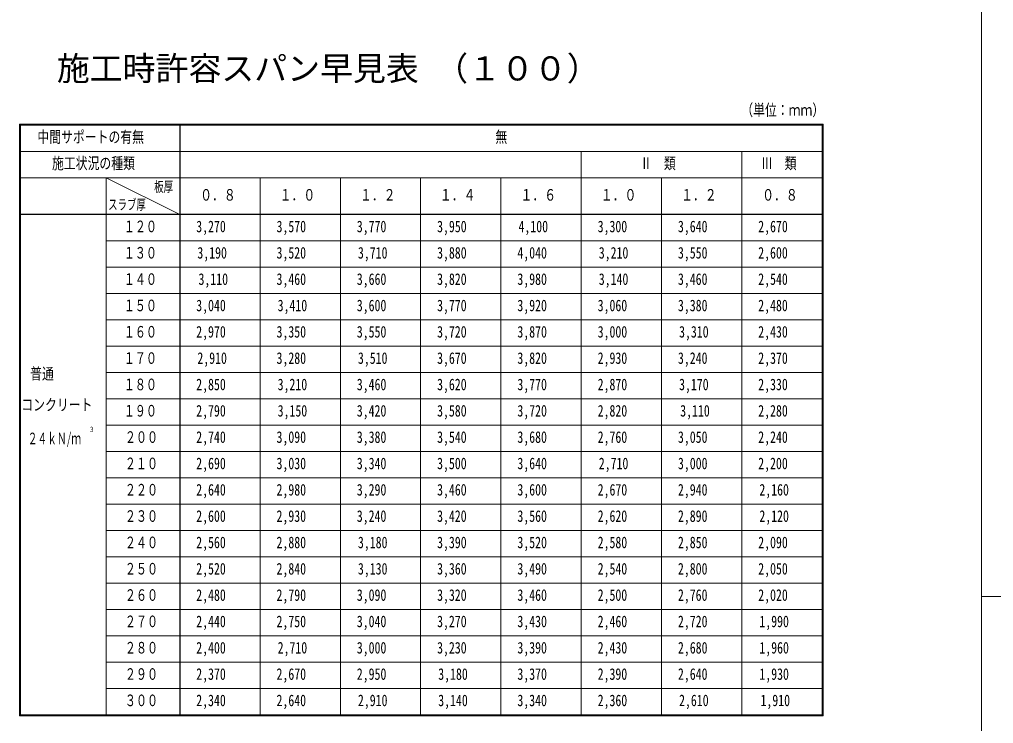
# Model space of a CAD drawing. Units: millimetres, scale not verified. Extents: x -282 to 282, y -197 to 197.
# Drawn here: x -102.2 to 1.4, y -125.1 to -50.3 of the extents above; entities that cross this region are included whole.
import ezdxf
from ezdxf.enums import TextEntityAlignment as Align

# ---------------------------------------------------------------- set-up
doc = ezdxf.new("R2010")
doc.units = ezdxf.units.MM
doc.header["$LTSCALE"] = 0.5
doc.layers.add('0-1_M2-1-0', color=7, linetype='Continuous', lineweight=18)
doc.styles.add('ＭＳ ゴシック', font='')
doc.styles.get('ＭＳ ゴシック').set_extended_font_data('MS Gothic')

msp = doc.modelspace()

# ---------------------------------------------------------------- linework, layer by layer
at = {"layer": '0-1_M2-1-0'}
for p, q in [((0.089, 165.1855), (0.089, -196.9057)), ((-102.2285, -61.3878), (-16.7445, -61.3878)), ((-102.1725, -61.4438), (-16.8005, -61.4438)), ((-102.1165, -124.2198), (-102.1165, -61.4998)), ((-102.1165, -61.4998), (-16.8565, -61.4998)), ((-85.1765, -61.4998), (-85.1765, -124.2198)), ((-85.1205, -61.4998), (-85.1205, -124.2198)), ((-16.8565, -61.4998), (-16.8565, -124.2198)), ((-16.8005, -61.4438), (-16.8005, -124.2758)), ((-16.7445, -61.3878), (-16.7445, -124.3318)), ((-102.1165, -64.2998), (-16.8565, -64.2998)), ((-42.4765, -64.2998), (-42.4765, -124.2198)), ((-25.3965, -64.2998), (-25.3965, -124.2198)), ((-102.1165, -67.0998), (-16.8565, -67.0998)), ((-93.0165, -67.0998), (-93.0165, -124.2198)), ((-85.1765, -71.0198), (-93.0165, -67.0998)), ((-76.6365, -67.0998), (-76.6365, -124.2198)), ((-68.0965, -67.0998), (-68.0965, -124.2198)), ((-59.5565, -67.0998), (-59.5565, -124.2198)), ((-51.0165, -67.0998), (-51.0165, -124.2198)), ((-33.9365, -67.0998), (-33.9365, -124.2198)), ((-102.1165, -70.9638), (-16.8565, -70.9638)), ((-102.1165, -71.0198), (-16.8565, -71.0198)), ((-93.0165, -73.8198), (-16.8565, -73.8198)), ((-93.0165, -76.6198), (-16.8565, -76.6198)), ((-93.0165, -79.4198), (-16.8565, -79.4198)), ((-93.0165, -82.2198), (-16.8565, -82.2198)), ((-93.0165, -85.0198), (-16.8565, -85.0198)), ((-93.0165, -87.8198), (-16.8565, -87.8198)), ((-93.0165, -90.6198), (-16.8565, -90.6198)), ((-93.0165, -93.4198), (-16.8565, -93.4198)), ((-93.0165, -96.2198), (-16.8565, -96.2198)), ((-93.0165, -99.0198), (-16.8565, -99.0198)), ((-93.0165, -101.8198), (-16.8565, -101.8198)), ((-93.0165, -104.6198), (-16.8565, -104.6198)), ((-93.0165, -107.4198), (-16.8565, -107.4198)), ((-93.0165, -110.2198), (-16.8565, -110.2198)), ((0.089, -111.628), (282.2521, -111.628)), ((-93.0165, -113.0198), (-16.8565, -113.0198)), ((-93.0165, -115.8198), (-16.8565, -115.8198)), ((-93.0165, -118.6198), (-16.8565, -118.6198)), ((-93.0165, -121.4198), (-16.8565, -121.4198)), ((-16.8565, -124.2198), (-102.1165, -124.2198))]:
    msp.add_line(p, q, dxfattribs=at)
for points in [[(-16.7445, -124.3318), (-102.2285, -124.3318), (-102.2285, -61.3878)], [(-16.8005, -124.2758), (-102.1725, -124.2758), (-102.1725, -61.4438)]]:
    msp.add_lwpolyline(points, dxfattribs=at)

# ---------------------------------------------------------------- texts
at = {"layer": '0-1_M2-1-0', "style": 'ＭＳ ゴシック'}
msp.add_text('施工時許容スパン早見表 （１００）', height=2.566, dxfattribs=at).set_placement((-98.2553, -57.5239), align=Align.BOTTOM_LEFT)
for s, height, width, p in [('（単位：ｍｍ）', 1.232, 0.75, (-25.4517, -60.8793)), ('中間サポートの有無', 1.232, 0.75, (-100.3245, -63.7398)), ('無', 1.232, 0.75, (-51.6045, -63.7398)), ('施工状況の種類', 1.232, 0.75, (-98.7705, -66.5398)), ('Ⅱ\u3000類', 1.232, 0.75, (-36.2045, -66.5398)), ('Ⅲ\u3000類', 1.232, 0.75, (-23.3525, -66.5398)), ('板厚', 1.1, 0.65, (-87.8967, -68.9342)), ('０．８', 1.232, 0.75, (-83.0065, -69.8998)), ('１．０', 1.232, 0.75, (-74.5505, -69.8998)), ('１．２', 1.232, 0.75, (-66.0105, -69.8998)), ('１．４', 1.232, 0.75, (-57.5125, -69.8998)), ('１．６', 1.232, 0.75, (-48.9305, -69.8998)), ('１．０', 1.232, 0.75, (-40.3905, -69.8998)), ('１．２', 1.232, 0.75, (-31.8505, -69.8998)), ('０．８', 1.232, 0.75, (-23.2265, -69.8998)), ('スラブ厚', 1.1, 0.65, (-92.7948, -70.8243)), ('１２０', 1.232, 0.7, (-91.1349, -73.2598)), ('3,270', 1.232, 0.75, (-83.4265, -73.2598)), ('3,570', 1.232, 0.75, (-74.8865, -73.2598)), ('3,770', 1.232, 0.75, (-66.3465, -73.2598)), ('3,950', 1.232, 0.75, (-57.8065, -73.2598)), ('4,100', 1.232, 0.75, (-49.1465, -73.2598)), ('3,300', 1.232, 0.75, (-40.7265, -73.2598)), ('3,640', 1.232, 0.75, (-32.1865, -73.2598)), ('2,670', 1.232, 0.75, (-23.6465, -73.2598)), ('１３０', 1.232, 0.7, (-91.1349, -76.0598)), ('3,190', 1.232, 0.75, (-83.3065, -76.0598)), ('3,520', 1.232, 0.75, (-74.8865, -76.0598)), ('3,710', 1.232, 0.75, (-66.2265, -76.0598)), ('3,880', 1.232, 0.75, (-57.8065, -76.0598)), ('4,040', 1.232, 0.75, (-49.2665, -76.0598)), ('3,210', 1.232, 0.75, (-40.6065, -76.0598)), ('3,550', 1.232, 0.75, (-32.1865, -76.0598)), ('2,600', 1.232, 0.75, (-23.6465, -76.0598)), ('１４０', 1.232, 0.7, (-91.1349, -78.8598)), ('3,110', 1.232, 0.75, (-83.1865, -78.8598)), ('3,460', 1.232, 0.75, (-74.8865, -78.8598)), ('3,660', 1.232, 0.75, (-66.3465, -78.8598)), ('3,820', 1.232, 0.75, (-57.8065, -78.8598)), ('3,980', 1.232, 0.75, (-49.2665, -78.8598)), ('3,140', 1.232, 0.75, (-40.6065, -78.8598)), ('3,460', 1.232, 0.75, (-32.1865, -78.8598)), ('2,540', 1.232, 0.75, (-23.6465, -78.8598)), ('１５０', 1.232, 0.7, (-91.1349, -81.6598)), ('3,040', 1.232, 0.75, (-83.4265, -81.6598)), ('3,410', 1.232, 0.75, (-74.7665, -81.6598)), ('3,600', 1.232, 0.75, (-66.3465, -81.6598)), ('3,770', 1.232, 0.75, (-57.8065, -81.6598)), ('3,920', 1.232, 0.75, (-49.2665, -81.6598)), ('3,060', 1.232, 0.75, (-40.7265, -81.6598)), ('3,380', 1.232, 0.75, (-32.1865, -81.6598)), ('2,480', 1.232, 0.75, (-23.6465, -81.6598)), ('１６０', 1.232, 0.7, (-91.1349, -84.4598)), ('2,970', 1.232, 0.75, (-83.4265, -84.4598)), ('3,350', 1.232, 0.75, (-74.8865, -84.4598)), ('3,550', 1.232, 0.75, (-66.3465, -84.4598)), ('3,720', 1.232, 0.75, (-57.8065, -84.4598)), ('3,870', 1.232, 0.75, (-49.2665, -84.4598)), ('3,000', 1.232, 0.75, (-40.7265, -84.4598)), ('3,310', 1.232, 0.75, (-32.0665, -84.4598)), ('2,430', 1.232, 0.75, (-23.6465, -84.4598)), ('１７０', 1.232, 0.7, (-91.1349, -87.2598)), ('2,910', 1.232, 0.75, (-83.3065, -87.2598)), ('3,280', 1.232, 0.75, (-74.8865, -87.2598)), ('3,510', 1.232, 0.75, (-66.2265, -87.2598)), ('3,670', 1.232, 0.75, (-57.8065, -87.2598)), ('3,820', 1.232, 0.75, (-49.2665, -87.2598)), ('2,930', 1.232, 0.75, (-40.7265, -87.2598)), ('3,240', 1.232, 0.75, (-32.1865, -87.2598)), ('2,370', 1.232, 0.75, (-23.6465, -87.2598)), ('普通', 1.232, 0.75, (-101.0881, -88.9177)), ('１８０', 1.232, 0.7, (-91.1349, -90.0598)), ('2,850', 1.232, 0.75, (-83.4265, -90.0598)), ('3,210', 1.232, 0.75, (-74.7665, -90.0598)), ('3,460', 1.232, 0.75, (-66.3465, -90.0598)), ('3,620', 1.232, 0.75, (-57.8065, -90.0598)), ('3,770', 1.232, 0.75, (-49.2665, -90.0598)), ('2,870', 1.232, 0.75, (-40.7265, -90.0598)), ('3,170', 1.232, 0.75, (-32.0665, -90.0598)), ('2,330', 1.232, 0.75, (-23.6465, -90.0598)), ('コンクリート', 1.232, 0.75, (-102.0317, -92.2214)), ('１９０', 1.232, 0.7, (-91.1349, -92.8598)), ('2,790', 1.232, 0.75, (-83.4265, -92.8598)), ('3,150', 1.232, 0.75, (-74.7665, -92.8598)), ('3,420', 1.232, 0.75, (-66.3465, -92.8598)), ('3,580', 1.232, 0.75, (-57.8065, -92.8598)), ('3,720', 1.232, 0.75, (-49.2665, -92.8598)), ('2,820', 1.232, 0.75, (-40.7265, -92.8598)), ('3,110', 1.232, 0.75, (-31.9465, -92.8598)), ('2,280', 1.232, 0.75, (-23.6465, -92.8598)), ('２４ｋＮ/ｍ', 1.232, 0.6, (-101.3499, -95.8062)), ('３', 0.5499, 0.75, (-94.8312, -94.3062)), ('２００', 1.232, 0.7, (-91.0173, -95.6598)), ('2,740', 1.232, 0.75, (-83.4265, -95.6598)), ('3,090', 1.232, 0.75, (-74.8865, -95.6598)), ('3,380', 1.232, 0.75, (-66.3465, -95.6598)), ('3,540', 1.232, 0.75, (-57.8065, -95.6598)), ('3,680', 1.232, 0.75, (-49.2665, -95.6598)), ('2,760', 1.232, 0.75, (-40.7265, -95.6598)), ('3,050', 1.232, 0.75, (-32.1865, -95.6598)), ('2,240', 1.232, 0.75, (-23.6465, -95.6598)), ('２１０', 1.232, 0.7, (-91.0173, -98.4598)), ('2,690', 1.232, 0.75, (-83.4265, -98.4598)), ('3,030', 1.232, 0.75, (-74.8865, -98.4598)), ('3,340', 1.232, 0.75, (-66.3465, -98.4598)), ('3,500', 1.232, 0.75, (-57.8065, -98.4598)), ('3,640', 1.232, 0.75, (-49.2665, -98.4598)), ('2,710', 1.232, 0.75, (-40.6065, -98.4598)), ('3,000', 1.232, 0.75, (-32.1865, -98.4598)), ('2,200', 1.232, 0.75, (-23.6465, -98.4598)), ('２２０', 1.232, 0.7, (-91.0173, -101.2598)), ('2,640', 1.232, 0.75, (-83.4265, -101.2598)), ('2,980', 1.232, 0.75, (-74.8865, -101.2598)), ('3,290', 1.232, 0.75, (-66.3465, -101.2598)), ('3,460', 1.232, 0.75, (-57.8065, -101.2598)), ('3,600', 1.232, 0.75, (-49.2665, -101.2598)), ('2,670', 1.232, 0.75, (-40.7265, -101.2598)), ('2,940', 1.232, 0.75, (-32.1865, -101.2598)), ('2,160', 1.232, 0.75, (-23.5265, -101.2598)), ('２３０', 1.232, 0.7, (-91.0173, -104.0598)), ('2,600', 1.232, 0.75, (-83.4265, -104.0598)), ('2,930', 1.232, 0.75, (-74.8865, -104.0598)), ('3,240', 1.232, 0.75, (-66.3465, -104.0598)), ('3,420', 1.232, 0.75, (-57.8065, -104.0598)), ('3,560', 1.232, 0.75, (-49.2665, -104.0598)), ('2,620', 1.232, 0.75, (-40.7265, -104.0598)), ('2,890', 1.232, 0.75, (-32.1865, -104.0598)), ('2,120', 1.232, 0.75, (-23.5265, -104.0598)), ('２４０', 1.232, 0.7, (-91.0173, -106.8598)), ('2,560', 1.232, 0.75, (-83.4265, -106.8598)), ('2,880', 1.232, 0.75, (-74.8865, -106.8598)), ('3,180', 1.232, 0.75, (-66.2265, -106.8598)), ('3,390', 1.232, 0.75, (-57.8065, -106.8598)), ('3,520', 1.232, 0.75, (-49.2665, -106.8598)), ('2,580', 1.232, 0.75, (-40.7265, -106.8598)), ('2,850', 1.232, 0.75, (-32.1865, -106.8598)), ('2,090', 1.232, 0.75, (-23.6465, -106.8598)), ('２５０', 1.232, 0.7, (-91.0173, -109.6598)), ('2,520', 1.232, 0.75, (-83.4265, -109.6598)), ('2,840', 1.232, 0.75, (-74.8865, -109.6598)), ('3,130', 1.232, 0.75, (-66.2265, -109.6598)), ('3,360', 1.232, 0.75, (-57.8065, -109.6598)), ('3,490', 1.232, 0.75, (-49.2665, -109.6598)), ('2,540', 1.232, 0.75, (-40.7265, -109.6598)), ('2,800', 1.232, 0.75, (-32.1865, -109.6598)), ('2,050', 1.232, 0.75, (-23.6465, -109.6598)), ('２６０', 1.232, 0.7, (-91.0173, -112.4598)), ('2,480', 1.232, 0.75, (-83.4265, -112.4598)), ('2,790', 1.232, 0.75, (-74.8865, -112.4598)), ('3,090', 1.232, 0.75, (-66.3465, -112.4598)), ('3,320', 1.232, 0.75, (-57.8065, -112.4598)), ('3,460', 1.232, 0.75, (-49.2665, -112.4598)), ('2,500', 1.232, 0.75, (-40.7265, -112.4598)), ('2,760', 1.232, 0.75, (-32.1865, -112.4598)), ('2,020', 1.232, 0.75, (-23.6465, -112.4598)), ('２７０', 1.232, 0.7, (-91.0173, -115.2598)), ('2,440', 1.232, 0.75, (-83.4265, -115.2598)), ('2,750', 1.232, 0.75, (-74.8865, -115.2598)), ('3,040', 1.232, 0.75, (-66.3465, -115.2598)), ('3,270', 1.232, 0.75, (-57.8065, -115.2598)), ('3,430', 1.232, 0.75, (-49.2665, -115.2598)), ('2,460', 1.232, 0.75, (-40.7265, -115.2598)), ('2,720', 1.232, 0.75, (-32.1865, -115.2598)), ('1,990', 1.232, 0.75, (-23.5265, -115.2598)), ('２８０', 1.232, 0.7, (-91.0173, -118.0598)), ('2,400', 1.232, 0.75, (-83.4265, -118.0598)), ('2,710', 1.232, 0.75, (-74.7665, -118.0598)), ('3,000', 1.232, 0.75, (-66.3465, -118.0598)), ('3,230', 1.232, 0.75, (-57.8065, -118.0598)), ('3,390', 1.232, 0.75, (-49.2665, -118.0598)), ('2,430', 1.232, 0.75, (-40.7265, -118.0598)), ('2,680', 1.232, 0.75, (-32.1865, -118.0598)), ('1,960', 1.232, 0.75, (-23.5265, -118.0598)), ('２９０', 1.232, 0.7, (-91.0173, -120.8598)), ('2,370', 1.232, 0.75, (-83.4265, -120.8598)), ('2,670', 1.232, 0.75, (-74.8865, -120.8598)), ('2,950', 1.232, 0.75, (-66.3465, -120.8598)), ('3,180', 1.232, 0.75, (-57.6865, -120.8598)), ('3,370', 1.232, 0.75, (-49.2665, -120.8598)), ('2,390', 1.232, 0.75, (-40.7265, -120.8598)), ('2,640', 1.232, 0.75, (-32.1865, -120.8598)), ('1,930', 1.232, 0.75, (-23.5265, -120.8598)), ('３００', 1.232, 0.7, (-91.0173, -123.6598)), ('2,340', 1.232, 0.75, (-83.4265, -123.6598)), ('2,640', 1.232, 0.75, (-74.8865, -123.6598)), ('2,910', 1.232, 0.75, (-66.2265, -123.6598)), ('3,140', 1.232, 0.75, (-57.6865, -123.6598)), ('3,340', 1.232, 0.75, (-49.2665, -123.6598)), ('2,360', 1.232, 0.75, (-40.7265, -123.6598)), ('2,610', 1.232, 0.75, (-32.0665, -123.6598)), ('1,910', 1.232, 0.75, (-23.4065, -123.6598))]:
    msp.add_text(s, height=height, dxfattribs=dict(at, width=width)).set_placement(p, align=Align.BOTTOM_LEFT)

doc.saveas('drawing.dxf')
